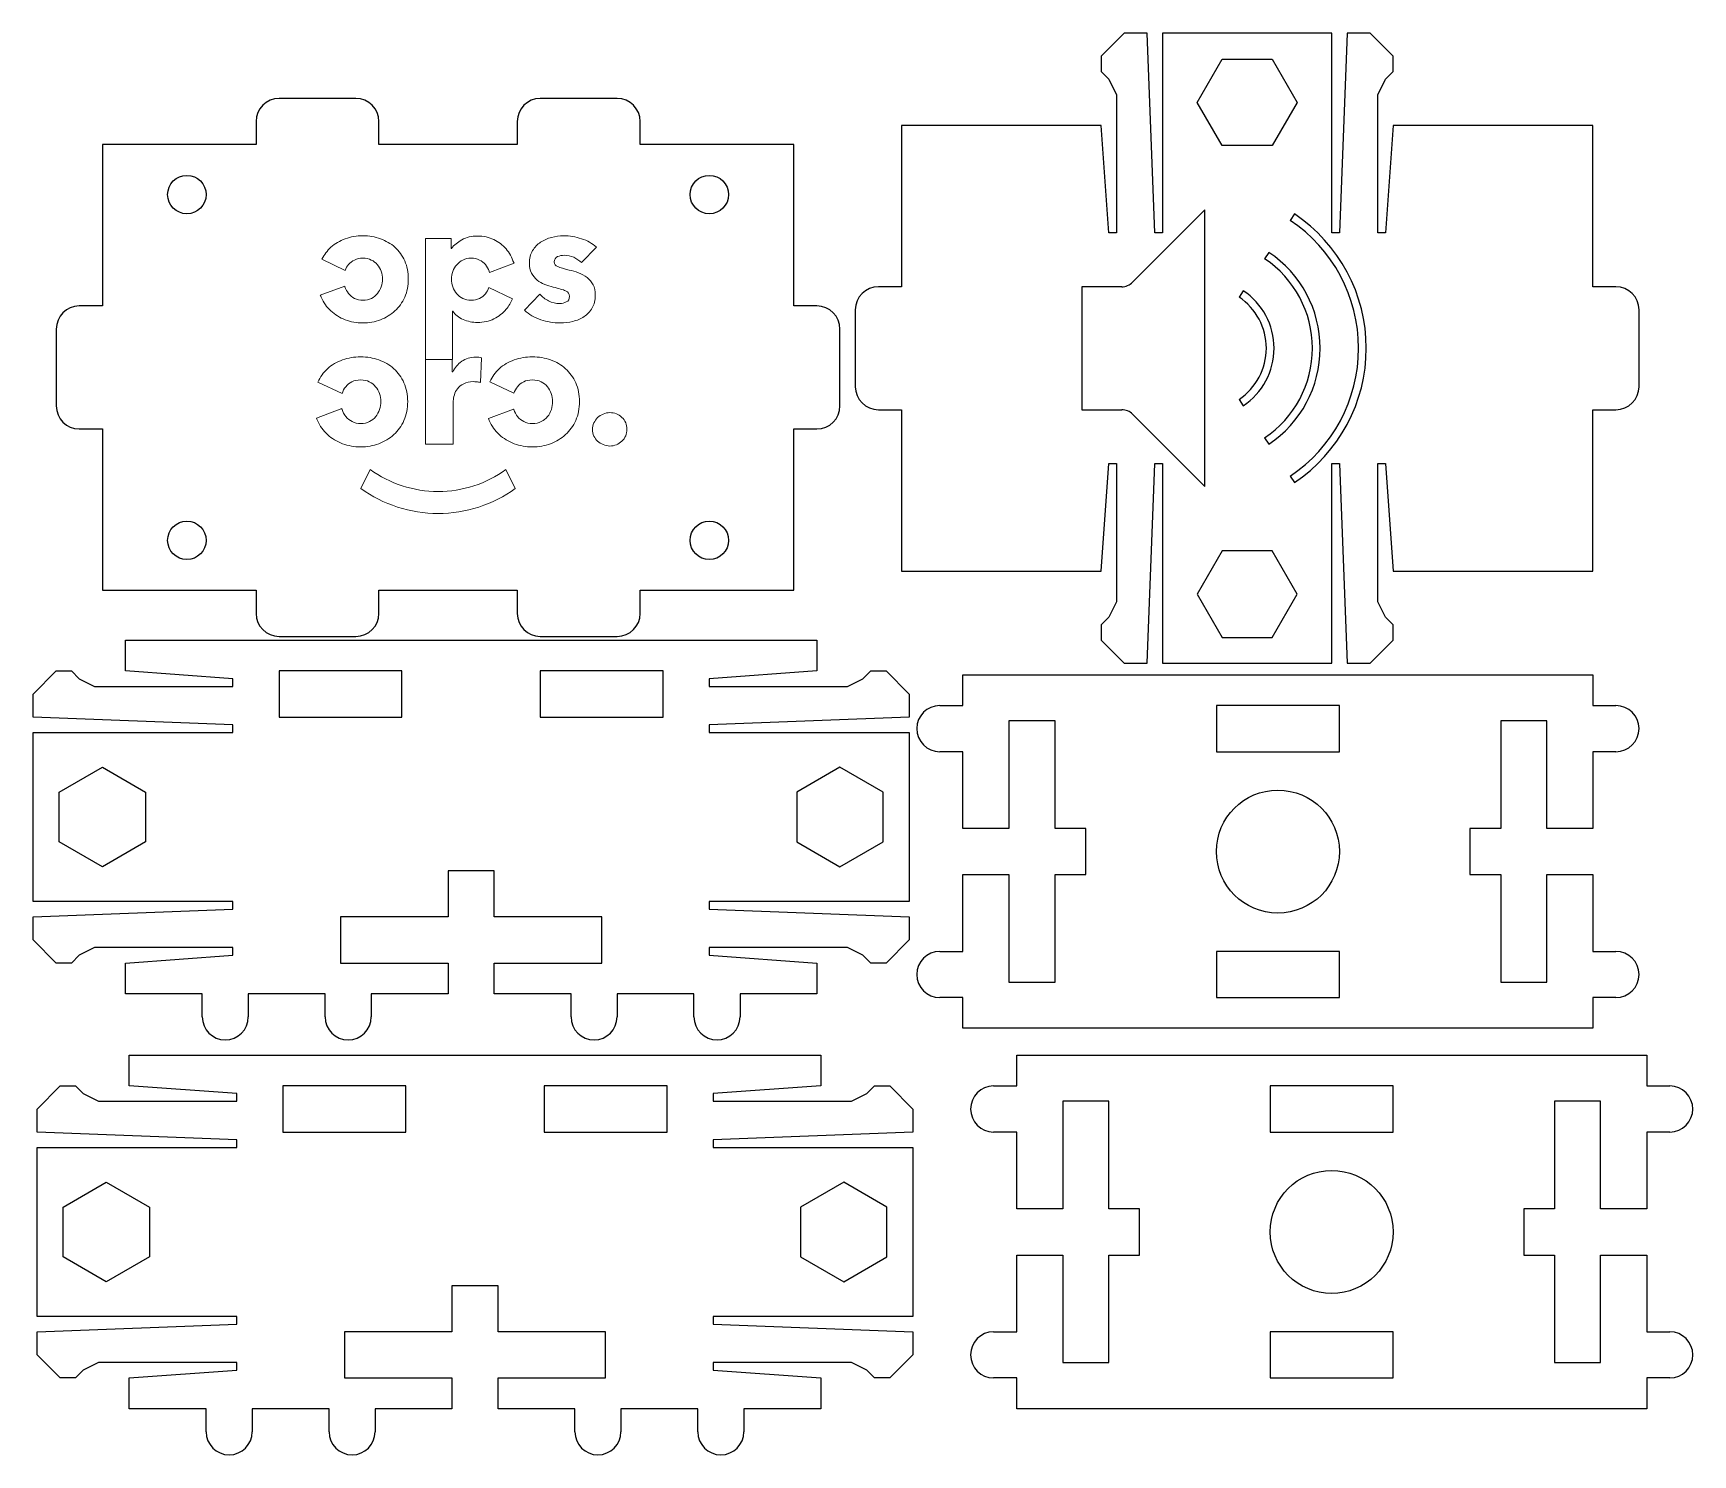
# Model space of a CAD drawing. Header units: millimetres. Extents: x 0 to 108, y 0 to 92.
import ezdxf

# ---------------------------------------------------------------- set-up
doc = ezdxf.new("R2010")
doc.units = ezdxf.units.MM
doc.header["$MEASUREMENT"] = 0
doc.layers.add('cut', color=1, linetype='Continuous', true_color=0xff0000)
doc.layers.add('etch', color=5, linetype='Continuous', true_color=0x0000ff)

msp = doc.modelspace()

# ---------------------------------------------------------------- linework, layer by layer
at = {"layer": 'cut'}
for p, q in [((71, 92.5), (69.5, 91)), ((72.5, 92.5), (71, 92.5)), ((73, 79.5), (72.5, 92.5)), ((84.5, 92.5), (73.5, 92.5)), ((73.5, 92.5), (73.5, 79.5)), ((84.5, 79.5), (84.5, 92.5)), ((85.5, 92.5), (85, 79.5)), ((87, 92.5), (85.5, 92.5)), ((88.5, 91), (87, 92.5)), ((69.5, 91), (69.5, 90)), ((75.75, 88), (77.38, 90.81)), ((77.38, 90.81), (80.62, 90.81)), ((80.62, 90.81), (82.25, 88)), ((88.5, 90), (88.5, 91)), ((69.5, 90), (70, 89.5)), ((88, 89.5), (88.5, 90)), ((70, 89.5), (70.5, 88.5)), ((87.5, 88.5), (88, 89.5)), ((21, 88.25), (16, 88.25)), ((38, 88.25), (33, 88.25)), ((70.5, 88.5), (70.5, 79.5)), ((77.38, 85.19), (75.75, 88)), ((82.25, 88), (80.62, 85.19)), ((87.5, 79.5), (87.5, 88.5)), ((14.5, 86.75), (14.5, 85.25)), ((22.5, 85.25), (22.5, 86.75)), ((31.5, 86.75), (31.5, 85.25)), ((39.5, 85.25), (39.5, 86.75)), ((67.5, 86.5), (56.5, 86.5)), ((56.5, 86.5), (56.5, 76)), ((69.5, 86.5), (67.5, 86.5)), ((70, 79.5), (69.5, 86.5)), ((88.5, 86.5), (88, 79.5)), ((90.5, 86.5), (88.5, 86.5)), ((101.5, 86.5), (90.5, 86.5)), ((101.5, 76), (101.5, 86.5)), ((14.5, 85.25), (4.5, 85.25)), ((31.5, 85.25), (22.5, 85.25)), ((49.5, 85.25), (39.5, 85.25)), ((49.5, 74.75), (49.5, 85.25)), ((80.62, 85.19), (77.38, 85.19)), ((70.5, 79.5), (70, 79.5)), ((73.5, 79.5), (73, 79.5)), ((85, 79.5), (84.5, 79.5)), ((88, 79.5), (87.5, 79.5)), ((56.5, 76), (55, 76)), ((103, 76), (101.5, 76)), ((4.5, 74.75), (3, 74.75)), ((51, 74.75), (49.5, 74.75)), ((53.5, 74.5), (53.5, 69.5)), ((104.5, 69.5), (104.5, 74.5)), ((1.5, 73.25), (1.5, 68.25)), ((52.5, 68.25), (52.5, 73.25)), ((55, 68), (56.5, 68)), ((56.5, 68), (56.5, 67)), ((56.5, 67), (56.5, 57.5)), ((101.5, 67), (101.5, 68)), ((101.5, 68), (103, 68)), ((101.5, 57.5), (101.5, 67)), ((3, 66.75), (4.5, 66.75)), ((4.5, 66.75), (4.5, 56.25)), ((49.5, 56.25), (49.5, 66.75)), ((49.5, 66.75), (51, 66.75)), ((69.5, 57.5), (70, 64.5)), ((70, 64.5), (70.5, 64.5)), ((70.5, 64.5), (70.5, 55.5)), ((72.5, 51.5), (73, 64.5)), ((73, 64.5), (73.5, 64.5)), ((73.5, 64.5), (73.5, 51.5)), ((84.5, 51.5), (84.5, 64.5)), ((84.5, 64.5), (85, 64.5)), ((85, 64.5), (85.5, 51.5)), ((87.5, 55.5), (87.5, 64.5)), ((87.5, 64.5), (88, 64.5)), ((88, 64.5), (88.5, 57.5)), ((77.38, 58.81), (75.75, 56)), ((80.62, 58.81), (77.38, 58.81)), ((82.25, 56), (80.62, 58.81)), ((56.5, 57.5), (67.5, 57.5)), ((67.5, 57.5), (69.5, 57.5)), ((88.5, 57.5), (90.5, 57.5)), ((90.5, 57.5), (101.5, 57.5)), ((4.5, 56.25), (14.5, 56.25)), ((14.5, 56.25), (14.5, 54.75)), ((22.5, 54.75), (22.5, 56.25)), ((22.5, 56.25), (31.5, 56.25)), ((31.5, 56.25), (31.5, 54.75)), ((39.5, 54.75), (39.5, 56.25)), ((39.5, 56.25), (49.5, 56.25)), ((70.5, 55.5), (70, 54.5)), ((75.75, 56), (77.38, 53.19)), ((80.62, 53.19), (82.25, 56)), ((88, 54.5), (87.5, 55.5)), ((70, 54.5), (69.5, 54)), ((69.5, 54), (69.5, 53)), ((88.5, 54), (88, 54.5)), ((88.5, 53), (88.5, 54)), ((6, 51), (6, 53)), ((6, 53), (51, 53)), ((16, 53.25), (21, 53.25)), ((33, 53.25), (38, 53.25)), ((51, 53), (51, 51)), ((69.5, 53), (71, 51.5)), ((77.38, 53.19), (80.62, 53.19)), ((87, 51.5), (88.5, 53)), ((0, 49.5), (1.5, 51)), ((1.5, 51), (2.5, 51)), ((2.5, 51), (3, 50.5)), ((13, 50.5), (6, 51)), ((24, 51), (16, 51)), ((16, 51), (16, 48)), ((24, 48), (24, 51)), ((41, 51), (33, 51)), ((33, 51), (33, 48)), ((41, 48), (41, 51)), ((51, 51), (44, 50.5)), ((54, 50.5), (54.5, 51)), ((54.5, 51), (55.5, 51)), ((55.5, 51), (57, 49.5)), ((71, 51.5), (72.5, 51.5)), ((73.5, 51.5), (84.5, 51.5)), ((85.5, 51.5), (87, 51.5)), ((3, 50.5), (4, 50)), ((4, 50), (13, 50)), ((13, 50), (13, 50.5)), ((44, 50.5), (44, 50)), ((44, 50), (53, 50)), ((53, 50), (54, 50.5)), ((60.5, 48.75), (60.5, 50.75)), ((60.5, 50.75), (66.5, 50.75)), ((66.5, 50.75), (95.5, 50.75)), ((95.5, 50.75), (101.5, 50.75)), ((101.5, 50.75), (101.5, 48.75)), ((0, 48), (0, 49.5)), ((57, 49.5), (57, 48)), ((59, 48.75), (60.5, 48.75)), ((77, 48.75), (77, 45.75)), ((85, 48.75), (77, 48.75)), ((85, 45.75), (85, 48.75)), ((101.5, 48.75), (103, 48.75)), ((13, 47.5), (0, 48)), ((16, 48), (24, 48)), ((33, 48), (41, 48)), ((57, 48), (44, 47.5)), ((66.5, 47.75), (63.5, 47.75)), ((63.5, 47.75), (63.5, 40.75)), ((66.5, 40.75), (66.5, 47.75)), ((98.5, 47.75), (95.5, 47.75)), ((95.5, 47.75), (95.5, 40.75)), ((98.5, 40.75), (98.5, 47.75)), ((0, 36), (0, 47)), ((0, 47), (13, 47)), ((13, 47), (13, 47.5)), ((44, 47.5), (44, 47)), ((44, 47), (57, 47)), ((57, 47), (57, 36)), ((60.5, 45.75), (59, 45.75)), ((60.5, 40.75), (60.5, 45.75)), ((77, 45.75), (85, 45.75)), ((103, 45.75), (101.5, 45.75)), ((101.5, 45.75), (101.5, 40.75)), ((1.69, 43.12), (4.5, 44.75)), ((4.5, 44.75), (7.31, 43.12)), ((52.5, 44.75), (49.69, 43.12)), ((55.31, 43.12), (52.5, 44.75)), ((1.69, 39.88), (1.69, 43.12)), ((7.31, 43.12), (7.31, 39.88)), ((49.69, 43.12), (49.69, 39.88)), ((55.31, 39.88), (55.31, 43.12)), ((63.5, 40.75), (60.5, 40.75)), ((68.5, 40.75), (66.5, 40.75)), ((68.5, 37.75), (68.5, 40.75)), ((95.5, 40.75), (93.5, 40.75)), ((93.5, 40.75), (93.5, 37.75)), ((101.5, 40.75), (98.5, 40.75)), ((4.5, 38.25), (1.69, 39.88)), ((7.31, 39.88), (4.5, 38.25)), ((49.69, 39.88), (52.5, 38.25)), ((52.5, 38.25), (55.31, 39.88)), ((30, 38), (27, 38)), ((27, 38), (27, 35)), ((30, 35), (30, 38)), ((60.5, 32.75), (60.5, 37.75)), ((60.5, 37.75), (60.5, 37.75)), ((60.5, 37.75), (63.5, 37.75)), ((63.5, 37.75), (63.5, 30.75)), ((66.5, 30.75), (66.5, 37.75)), ((66.5, 37.75), (68.5, 37.75)), ((93.5, 37.75), (95.5, 37.75)), ((95.5, 37.75), (95.5, 30.75)), ((98.5, 30.75), (98.5, 37.75)), ((98.5, 37.75), (101.5, 37.75)), ((101.5, 37.75), (101.5, 32.75)), ((13, 36), (0, 36)), ((13, 35.5), (13, 36)), ((57, 36), (44, 36)), ((44, 36), (44, 35.5)), ((0, 35), (13, 35.5)), ((0, 33.5), (0, 35)), ((27, 35), (20, 35)), ((20, 35), (20, 32)), ((37, 35), (30, 35)), ((37, 32), (37, 35)), ((44, 35.5), (57, 35)), ((57, 35), (57, 33.5)), ((1.5, 32), (0, 33.5)), ((57, 33.5), (55.5, 32)), ((3, 32.5), (2.5, 32)), ((4, 33), (3, 32.5)), ((13, 33), (4, 33)), ((6, 32), (13, 32.5)), ((13, 32.5), (13, 33)), ((53, 33), (44, 33)), ((44, 33), (44, 32.5)), ((44, 32.5), (51, 32)), ((54, 32.5), (53, 33)), ((54.5, 32), (54, 32.5)), ((59, 32.75), (60.5, 32.75)), ((77, 32.75), (77, 29.75)), ((85, 32.75), (77, 32.75)), ((85, 29.75), (85, 32.75)), ((101.5, 32.75), (103, 32.75)), ((2.5, 32), (1.5, 32)), ((6, 30), (6, 32)), ((20, 32), (27, 32)), ((27, 32), (27, 30)), ((30, 30), (30, 32)), ((30, 32), (37, 32)), ((51, 32), (51, 30)), ((55.5, 32), (54.5, 32)), ((63.5, 30.75), (66.5, 30.75)), ((95.5, 30.75), (98.5, 30.75)), ((11, 30), (6, 30)), ((11, 28.5), (11, 30)), ((19, 30), (14, 30)), ((14, 30), (14, 28.5)), ((19, 28.5), (19, 30)), ((27, 30), (22, 30)), ((22, 30), (22, 28.5)), ((35, 30), (30, 30)), ((35, 28.5), (35, 30)), ((43, 30), (38, 30)), ((38, 30), (38, 28.5)), ((43, 28.5), (43, 30)), ((51, 30), (46, 30)), ((46, 30), (46, 28.5)), ((60.5, 29.75), (59, 29.75)), ((60.5, 27.75), (60.5, 29.75)), ((77, 29.75), (85, 29.75)), ((103, 29.75), (101.5, 29.75)), ((101.5, 29.75), (101.5, 27.75)), ((101.5, 27.75), (60.5, 27.75)), ((6.25, 24), (6.25, 26)), ((6.25, 26), (51.25, 26)), ((51.25, 26), (51.25, 24)), ((64, 24), (64, 26)), ((64, 26), (70, 26)), ((70, 26), (99, 26)), ((99, 26), (105, 26)), ((105, 26), (105, 24)), ((0.25, 22.5), (1.75, 24)), ((1.75, 24), (2.75, 24)), ((2.75, 24), (3.25, 23.5)), ((13.25, 23.5), (6.25, 24)), ((24.25, 24), (16.25, 24)), ((16.25, 24), (16.25, 21)), ((24.25, 21), (24.25, 24)), ((41.25, 24), (33.25, 24)), ((33.25, 24), (33.25, 21)), ((41.25, 21), (41.25, 24)), ((51.25, 24), (44.25, 23.5)), ((54.25, 23.5), (54.75, 24)), ((54.75, 24), (55.75, 24)), ((55.75, 24), (57.25, 22.5)), ((62.5, 24), (64, 24)), ((80.5, 24), (80.5, 21)), ((88.5, 24), (80.5, 24)), ((88.5, 21), (88.5, 24)), ((105, 24), (106.5, 24)), ((3.25, 23.5), (4.25, 23)), ((4.25, 23), (13.25, 23)), ((13.25, 23), (13.25, 23.5)), ((44.25, 23.5), (44.25, 23)), ((44.25, 23), (53.25, 23)), ((53.25, 23), (54.25, 23.5)), ((70, 23), (67, 23)), ((67, 23), (67, 16)), ((70, 16), (70, 23)), ((102, 23), (99, 23)), ((99, 23), (99, 16)), ((102, 16), (102, 23)), ((0.25, 21), (0.25, 22.5)), ((57.25, 22.5), (57.25, 21)), ((13.25, 20.5), (0.25, 21)), ((16.25, 21), (24.25, 21)), ((33.25, 21), (41.25, 21)), ((57.25, 21), (44.25, 20.5)), ((64, 21), (62.5, 21)), ((64, 16), (64, 21)), ((80.5, 21), (88.5, 21)), ((106.5, 21), (105, 21)), ((105, 21), (105, 16)), ((0.25, 9), (0.25, 20)), ((0.25, 20), (13.25, 20)), ((13.25, 20), (13.25, 20.5)), ((44.25, 20.5), (44.25, 20)), ((44.25, 20), (57.25, 20)), ((57.25, 20), (57.25, 9)), ((1.94, 16.12), (4.75, 17.75)), ((4.75, 17.75), (7.56, 16.12)), ((52.75, 17.75), (49.94, 16.12)), ((55.56, 16.12), (52.75, 17.75)), ((1.94, 12.88), (1.94, 16.12)), ((7.56, 16.12), (7.56, 12.88)), ((49.94, 16.12), (49.94, 12.88)), ((55.56, 12.88), (55.56, 16.12)), ((67, 16), (64, 16)), ((72, 16), (70, 16)), ((72, 13), (72, 16)), ((99, 16), (97, 16)), ((97, 16), (97, 13)), ((105, 16), (102, 16)), ((64, 8), (64, 13)), ((64, 13), (64, 13)), ((64, 13), (67, 13)), ((67, 13), (67, 6)), ((70, 6), (70, 13)), ((70, 13), (72, 13)), ((97, 13), (99, 13)), ((99, 13), (99, 6)), ((102, 6), (102, 13)), ((102, 13), (105, 13)), ((105, 13), (105, 8)), ((4.75, 11.25), (1.94, 12.88)), ((7.56, 12.88), (4.75, 11.25)), ((49.94, 12.88), (52.75, 11.25)), ((52.75, 11.25), (55.56, 12.88)), ((30.25, 11), (27.25, 11)), ((27.25, 11), (27.25, 8)), ((30.25, 8), (30.25, 11)), ((13.25, 9), (0.25, 9)), ((13.25, 8.5), (13.25, 9)), ((57.25, 9), (44.25, 9)), ((44.25, 9), (44.25, 8.5)), ((0.25, 8), (13.25, 8.5)), ((0.25, 6.5), (0.25, 8)), ((27.25, 8), (20.25, 8)), ((20.25, 8), (20.25, 5)), ((37.25, 8), (30.25, 8)), ((37.25, 5), (37.25, 8)), ((44.25, 8.5), (57.25, 8)), ((57.25, 8), (57.25, 6.5)), ((62.5, 8), (64, 8)), ((80.5, 8), (80.5, 5)), ((88.5, 8), (80.5, 8)), ((88.5, 5), (88.5, 8)), ((105, 8), (106.5, 8)), ((1.75, 5), (0.25, 6.5)), ((57.25, 6.5), (55.75, 5)), ((3.25, 5.5), (2.75, 5)), ((4.25, 6), (3.25, 5.5)), ((13.25, 6), (4.25, 6)), ((6.25, 5), (13.25, 5.5)), ((13.25, 5.5), (13.25, 6)), ((53.25, 6), (44.25, 6)), ((44.25, 6), (44.25, 5.5)), ((44.25, 5.5), (51.25, 5)), ((54.25, 5.5), (53.25, 6)), ((54.75, 5), (54.25, 5.5)), ((67, 6), (70, 6)), ((99, 6), (102, 6)), ((2.75, 5), (1.75, 5)), ((6.25, 3), (6.25, 5)), ((20.25, 5), (27.25, 5)), ((27.25, 5), (27.25, 3)), ((30.25, 3), (30.25, 5)), ((30.25, 5), (37.25, 5)), ((51.25, 5), (51.25, 3)), ((55.75, 5), (54.75, 5)), ((64, 5), (62.5, 5)), ((64, 3), (64, 5)), ((80.5, 5), (88.5, 5)), ((106.5, 5), (105, 5)), ((105, 5), (105, 3)), ((11.25, 3), (6.25, 3)), ((11.25, 1.5), (11.25, 3)), ((19.25, 3), (14.25, 3)), ((14.25, 3), (14.25, 1.5)), ((19.25, 1.5), (19.25, 3)), ((27.25, 3), (22.25, 3)), ((22.25, 3), (22.25, 1.5)), ((35.25, 3), (30.25, 3)), ((35.25, 1.5), (35.25, 3)), ((43.25, 3), (38.25, 3)), ((38.25, 3), (38.25, 1.5)), ((43.25, 1.5), (43.25, 3)), ((51.25, 3), (46.25, 3)), ((46.25, 3), (46.25, 1.5)), ((105, 3), (64, 3))]:
    msp.add_line(p, q, dxfattribs=at)
at = {"layer": 'cut', "lineweight": 0}
for p, q in [((25.52, 71.26), (25.52, 79.15)), ((25.52, 79.15), (27.19, 79.15)), ((27.19, 79.15), (27.19, 78.5)), ((20.3, 77.07), (18.79, 77.79)), ((27.19, 78.5), (27.22, 78.5)), ((36.65, 78.57), (35.68, 77.57)), ((31.29, 77.53), (29.69, 76.94)), ((18.68, 75.46), (20.27, 76.05)), ((29.65, 75.95), (31.2, 75.22)), ((31.98, 74.47), (32.97, 75.51)), ((27.3, 74.41), (27.28, 74.41)), ((27.28, 74.41), (27.28, 71.26)), ((29.18, 71.38), (29.1, 69.77)), ((27.28, 71.26), (25.52, 71.26)), ((25.52, 65.75), (25.52, 71.26)), ((25.52, 71.26), (27.27, 71.26)), ((27.27, 71.26), (27.27, 70.46)), ((27.27, 70.46), (27.3, 70.46)), ((20.1, 69.05), (18.52, 69.79)), ((31.28, 69.08), (29.71, 69.82)), ((18.44, 67.46), (20.08, 68.07)), ((27.34, 68.58), (27.34, 65.75)), ((29.62, 67.44), (31.26, 68.04)), ((27.34, 65.75), (25.52, 65.75)), ((21.32, 62.87), (21.93, 64.11)), ((30.76, 64.11), (31.37, 62.87))]:
    msp.add_line(p, q, dxfattribs=at)
at = {"layer": 'cut'}
msp.add_lwpolyline([(4.5, 85.25), (4.5, 74.75)], dxfattribs=at)
for centre, radius in [((10, 82), 1.25), ((44, 82), 1.25), ((10, 59.5), 1.25), ((44, 59.5), 1.25), ((81, 39.25), 4), ((84.5, 14.5), 4)]:
    msp.add_circle(centre, radius, dxfattribs=at)
for centre, start, end in [((16, 86.75), 90, 180), ((21, 86.75), 0, 90), ((33, 86.75), 90, 180), ((38, 86.75), 0, 90), ((55, 74.5), 90, 180), ((103, 74.5), 0, 90), ((3, 73.25), 90, 180), ((51, 73.25), 0, 90), ((55, 69.5), 180, 270), ((103, 69.5), 270, 0), ((3, 68.25), 180, 270), ((51, 68.25), 270, 0), ((16, 54.75), 180, 270), ((21, 54.75), 270, 0), ((33, 54.75), 180, 270), ((38, 54.75), 270, 0), ((59, 47.25), 90, 180), ((103, 47.25), 0, 90), ((59, 47.25), 180, 270), ((103, 47.25), 270, 0), ((59, 31.25), 90, 180), ((103, 31.25), 0, 90), ((59, 31.25), 180, 270), ((103, 31.25), 270, 0), ((12.5, 28.5), 180, 270), ((12.5, 28.5), 270, 0), ((20.5, 28.5), 180, 270), ((20.5, 28.5), 270, 0), ((36.5, 28.5), 180, 270), ((36.5, 28.5), 270, 0), ((44.5, 28.5), 180, 270), ((44.5, 28.5), 270, 0), ((62.5, 22.5), 90, 180), ((106.5, 22.5), 0, 90), ((62.5, 22.5), 180, 270), ((106.5, 22.5), 270, 0), ((62.5, 6.5), 90, 180), ((106.5, 6.5), 0, 90), ((62.5, 6.5), 180, 270), ((106.5, 6.5), 270, 0), ((12.75, 1.5), 180, 270), ((12.75, 1.5), 270, 0), ((20.75, 1.5), 180, 270), ((20.75, 1.5), 270, 0), ((36.75, 1.5), 180, 270), ((36.75, 1.5), 270, 0), ((44.75, 1.5), 180, 270), ((44.75, 1.5), 270, 0)]:
    msp.add_arc(centre, 1.5, start, end, dxfattribs=at)
at = {"layer": 'cut', "lineweight": 0}
for points in [[(19.37, 78.57), (19.64, 78.81), (19.95, 79), (20.31, 79.12)], [(20.31, 79.12), (20.67, 79.25), (21.05, 79.32), (21.45, 79.32)], [(21.45, 79.32), (21.86, 79.32), (22.24, 79.25), (22.6, 79.12)], [(22.6, 79.12), (22.95, 79), (23.27, 78.81), (23.54, 78.57)], [(27.22, 78.5), (27.39, 78.71), (27.61, 78.9), (27.9, 79.06)], [(27.9, 79.06), (28.19, 79.22), (28.53, 79.3), (28.92, 79.3)], [(28.92, 79.3), (29.31, 79.3), (29.66, 79.22), (29.97, 79.07)], [(29.97, 79.07), (30.29, 78.92), (30.55, 78.72), (30.77, 78.46)], [(32.5, 78.35), (32.63, 78.57), (32.81, 78.76), (33.02, 78.9)], [(33.02, 78.9), (33.23, 79.04), (33.47, 79.15), (33.73, 79.21)], [(33.73, 79.21), (33.99, 79.28), (34.25, 79.32), (34.51, 79.32)], [(34.51, 79.32), (34.91, 79.32), (35.3, 79.25), (35.68, 79.13)], [(35.68, 79.13), (36.06, 79), (36.38, 78.82), (36.65, 78.57)], [(18.79, 77.79), (18.94, 78.09), (19.13, 78.35), (19.37, 78.57)], [(21.45, 77.86), (21.25, 77.86), (21.06, 77.82), (20.91, 77.74)], [(22, 77.74), (21.84, 77.82), (21.66, 77.86), (21.45, 77.86)], [(23.54, 78.57), (23.81, 78.33), (24.02, 78.03), (24.18, 77.68)], [(28.5, 77.86), (28.3, 77.86), (28.12, 77.82), (27.96, 77.74)], [(29.04, 77.74), (28.89, 77.82), (28.71, 77.86), (28.5, 77.86)], [(30.77, 78.46), (30.99, 78.21), (31.15, 77.91), (31.27, 77.57)], [(32.29, 77.53), (32.29, 77.85), (32.36, 78.12), (32.5, 78.35)], [(34.12, 77.96), (33.98, 77.89), (33.91, 77.78), (33.91, 77.63)], [(34.57, 78.05), (34.41, 78.05), (34.26, 78.02), (34.12, 77.96)], [(35.18, 77.92), (34.99, 78.01), (34.78, 78.05), (34.57, 78.05)], [(35.68, 77.57), (35.54, 77.71), (35.37, 77.82), (35.18, 77.92)], [(20.52, 77.44), (20.43, 77.33), (20.36, 77.21), (20.3, 77.07)], [(20.91, 77.74), (20.75, 77.67), (20.62, 77.56), (20.52, 77.44)], [(22.39, 77.44), (22.29, 77.56), (22.16, 77.67), (22, 77.74)], [(22.64, 77.01), (22.58, 77.17), (22.5, 77.32), (22.39, 77.44)], [(22.73, 76.5), (22.73, 76.68), (22.7, 76.84), (22.64, 77.01)], [(24.18, 77.68), (24.34, 77.33), (24.41, 76.94), (24.41, 76.5)], [(27.31, 77), (27.25, 76.83), (27.22, 76.66), (27.22, 76.49)], [(27.56, 77.43), (27.45, 77.31), (27.37, 77.16), (27.31, 77)], [(27.96, 77.74), (27.81, 77.67), (27.67, 77.56), (27.56, 77.43)], [(29.43, 77.44), (29.33, 77.56), (29.2, 77.67), (29.04, 77.74)], [(29.67, 77.01), (29.62, 77.17), (29.54, 77.32), (29.43, 77.44)], [(29.69, 76.94), (29.68, 76.96), (29.68, 76.98), (29.67, 77.01)], [(31.27, 77.57), (31.28, 77.56), (31.28, 77.54), (31.29, 77.53)], [(32.43, 76.89), (32.34, 77.07), (32.29, 77.28), (32.29, 77.53)], [(32.79, 76.44), (32.64, 76.56), (32.53, 76.71), (32.43, 76.89)], [(33.91, 77.63), (33.91, 77.48), (33.98, 77.37), (34.14, 77.31)], [(34.14, 77.31), (34.29, 77.24), (34.54, 77.17), (34.88, 77.09)], [(34.88, 77.09), (35.08, 77.05), (35.28, 76.99), (35.49, 76.91)], [(35.49, 76.91), (35.69, 76.83), (35.87, 76.73), (36.04, 76.6)], [(20.27, 76.05), (20.27, 76.03), (20.28, 76.02), (20.28, 76)], [(20.28, 76), (20.34, 75.84), (20.42, 75.69), (20.52, 75.56)], [(22.4, 75.56), (22.51, 75.69), (22.59, 75.84), (22.65, 76)], [(22.65, 76), (22.7, 76.17), (22.73, 76.33), (22.73, 76.5)], [(24.41, 76.5), (24.41, 76.07), (24.34, 75.68), (24.18, 75.32)], [(27.22, 76.49), (27.22, 76.32), (27.25, 76.16), (27.31, 75.99)], [(27.31, 75.99), (27.37, 75.83), (27.45, 75.68), (27.56, 75.55)], [(29.43, 75.55), (29.53, 75.67), (29.6, 75.8), (29.65, 75.95)], [(33.29, 76.15), (33.1, 76.22), (32.94, 76.32), (32.79, 76.44)], [(33.84, 75.98), (33.66, 76.02), (33.47, 76.08), (33.29, 76.15)], [(34.65, 75.73), (34.47, 75.81), (34.21, 75.9), (33.84, 75.98)], [(34.9, 75.37), (34.9, 75.54), (34.82, 75.66), (34.65, 75.73)], [(36.04, 76.6), (36.2, 76.47), (36.33, 76.32), (36.43, 76.13)], [(36.43, 76.13), (36.53, 75.95), (36.58, 75.72), (36.58, 75.47)], [(18.74, 75.32), (18.72, 75.37), (18.7, 75.41), (18.68, 75.46)], [(19.37, 74.43), (19.11, 74.67), (18.89, 74.97), (18.74, 75.32)], [(20.52, 75.56), (20.63, 75.43), (20.76, 75.32), (20.92, 75.24)], [(20.92, 75.24), (21.08, 75.16), (21.26, 75.13), (21.46, 75.13)], [(21.46, 75.13), (21.67, 75.13), (21.85, 75.16), (22.01, 75.24)], [(22.01, 75.24), (22.17, 75.32), (22.3, 75.43), (22.4, 75.56)], [(24.18, 75.32), (24.02, 74.97), (23.81, 74.67), (23.54, 74.43)], [(27.56, 75.55), (27.67, 75.42), (27.81, 75.32), (27.96, 75.24)], [(27.96, 75.24), (28.12, 75.16), (28.3, 75.13), (28.5, 75.13)], [(28.5, 75.13), (28.71, 75.13), (28.89, 75.16), (29.04, 75.24)], [(29.04, 75.24), (29.2, 75.32), (29.33, 75.42), (29.43, 75.55)], [(30.78, 74.54), (30.56, 74.28), (30.3, 74.07), (29.98, 73.91)], [(31.2, 75.22), (31.09, 74.97), (30.95, 74.74), (30.78, 74.54)], [(32.97, 75.51), (33.12, 75.34), (33.32, 75.2), (33.54, 75.08)], [(33.54, 75.08), (33.77, 74.97), (34.01, 74.91), (34.27, 74.91)], [(34.27, 74.91), (34.41, 74.91), (34.56, 74.95), (34.69, 75.01)], [(34.69, 75.01), (34.83, 75.08), (34.9, 75.2), (34.9, 75.37)], [(36.38, 74.62), (36.24, 74.39), (36.07, 74.2), (35.85, 74.06)], [(36.58, 75.47), (36.58, 75.13), (36.51, 74.85), (36.38, 74.62)], [(20.31, 73.85), (19.95, 73.99), (19.64, 74.18), (19.37, 74.43)], [(21.45, 73.65), (21.05, 73.65), (20.67, 73.72), (20.31, 73.85)], [(22.6, 73.85), (22.24, 73.72), (21.86, 73.65), (21.45, 73.65)], [(23.54, 74.43), (23.27, 74.18), (22.95, 73.99), (22.6, 73.85)], [(27.98, 73.87), (27.69, 74), (27.46, 74.18), (27.3, 74.41)], [(28.91, 73.68), (28.59, 73.68), (28.28, 73.74), (27.98, 73.87)], [(29.98, 73.91), (29.67, 73.75), (29.31, 73.68), (28.91, 73.68)], [(33.03, 73.86), (32.61, 74), (32.26, 74.2), (31.98, 74.47)], [(34.3, 73.65), (33.87, 73.65), (33.44, 73.72), (33.03, 73.86)], [(35.12, 73.75), (34.85, 73.68), (34.57, 73.65), (34.3, 73.65)], [(35.85, 74.06), (35.63, 73.91), (35.39, 73.81), (35.12, 73.75)], [(20.13, 71.24), (20.5, 71.38), (20.9, 71.44), (21.31, 71.44)], [(21.31, 71.44), (21.73, 71.44), (22.12, 71.38), (22.49, 71.24)], [(27.89, 71.15), (28.15, 71.33), (28.45, 71.42), (28.79, 71.42)], [(28.79, 71.42), (28.86, 71.42), (28.93, 71.42), (29, 71.41)], [(29, 71.41), (29.07, 71.4), (29.13, 71.39), (29.18, 71.38)], [(31.31, 71.24), (31.68, 71.38), (32.07, 71.44), (32.48, 71.44)], [(32.48, 71.44), (32.91, 71.44), (33.3, 71.38), (33.67, 71.24)], [(18.52, 69.79), (18.68, 70.14), (18.89, 70.43), (19.16, 70.67)], [(19.16, 70.67), (19.43, 70.92), (19.76, 71.11), (20.13, 71.24)], [(22.49, 71.24), (22.86, 71.11), (23.19, 70.92), (23.47, 70.67)], [(23.47, 70.67), (23.75, 70.42), (23.97, 70.11), (24.13, 69.75)], [(27.3, 70.46), (27.43, 70.74), (27.63, 70.97), (27.89, 71.15)], [(29.71, 69.82), (29.87, 70.15), (30.07, 70.43), (30.33, 70.67)], [(30.33, 70.67), (30.61, 70.92), (30.93, 71.11), (31.31, 71.24)], [(33.67, 71.24), (34.04, 71.11), (34.36, 70.92), (34.64, 70.67)], [(34.64, 70.67), (34.92, 70.42), (35.14, 70.11), (35.31, 69.75)], [(20.34, 69.5), (20.23, 69.37), (20.15, 69.22), (20.1, 69.05)], [(20.74, 69.82), (20.58, 69.73), (20.45, 69.63), (20.34, 69.5)], [(21.31, 69.94), (21.09, 69.94), (20.91, 69.9), (20.74, 69.82)], [(21.87, 69.82), (21.71, 69.9), (21.52, 69.94), (21.31, 69.94)], [(22.28, 69.5), (22.17, 69.63), (22.04, 69.73), (21.87, 69.82)], [(22.54, 69.05), (22.48, 69.22), (22.39, 69.37), (22.28, 69.5)], [(24.13, 69.75), (24.29, 69.39), (24.37, 68.98), (24.37, 68.53)], [(27.62, 69.37), (27.52, 69.25), (27.45, 69.11), (27.41, 68.97)], [(28.02, 69.69), (27.85, 69.61), (27.72, 69.5), (27.62, 69.37)], [(28.63, 69.83), (28.39, 69.83), (28.19, 69.78), (28.02, 69.69)], [(28.86, 69.82), (28.78, 69.82), (28.71, 69.83), (28.63, 69.83)], [(29.1, 69.77), (29.02, 69.79), (28.94, 69.81), (28.86, 69.82)], [(31.52, 69.5), (31.41, 69.38), (31.34, 69.24), (31.28, 69.08)], [(31.92, 69.82), (31.76, 69.73), (31.62, 69.63), (31.52, 69.5)], [(32.48, 69.94), (32.27, 69.94), (32.08, 69.9), (31.92, 69.82)], [(33.05, 69.82), (32.89, 69.9), (32.7, 69.94), (32.48, 69.94)], [(33.46, 69.5), (33.35, 69.63), (33.21, 69.73), (33.05, 69.82)], [(33.71, 69.05), (33.65, 69.22), (33.57, 69.37), (33.46, 69.5)], [(35.31, 69.75), (35.47, 69.39), (35.55, 68.98), (35.55, 68.53)], [(20.08, 68.07), (20.09, 68.05), (20.09, 68.03), (20.1, 68.01)], [(20.1, 69.05), (20.1, 69.05), (20.1, 69.05), (20.1, 69.05)], [(22.63, 68.53), (22.63, 68.71), (22.6, 68.88), (22.54, 69.05)], [(22.54, 68.01), (22.6, 68.18), (22.63, 68.36), (22.63, 68.53)], [(24.37, 68.53), (24.37, 68.08), (24.29, 67.67), (24.13, 67.31)], [(27.41, 68.97), (27.36, 68.82), (27.34, 68.69), (27.34, 68.58)], [(31.26, 68.04), (31.27, 68.03), (31.27, 68.02), (31.27, 68.01)], [(33.8, 68.53), (33.8, 68.71), (33.77, 68.88), (33.71, 69.05)], [(33.72, 68.01), (33.77, 68.18), (33.8, 68.36), (33.8, 68.53)], [(35.55, 68.53), (35.55, 68.08), (35.47, 67.67), (35.31, 67.31)], [(18.5, 67.31), (18.48, 67.36), (18.45, 67.41), (18.44, 67.46)], [(19.16, 66.38), (18.88, 66.63), (18.66, 66.94), (18.5, 67.31)], [(20.1, 68.01), (20.15, 67.84), (20.24, 67.69), (20.35, 67.55)], [(20.35, 67.55), (20.46, 67.42), (20.59, 67.31), (20.76, 67.23)], [(20.76, 67.23), (20.92, 67.15), (21.11, 67.1), (21.32, 67.1)], [(21.32, 67.1), (21.53, 67.1), (21.72, 67.15), (21.88, 67.23)], [(21.88, 67.23), (22.05, 67.31), (22.18, 67.42), (22.29, 67.55)], [(22.29, 67.55), (22.4, 67.69), (22.49, 67.84), (22.54, 68.01)], [(24.13, 67.31), (23.97, 66.94), (23.75, 66.63), (23.47, 66.38)], [(29.67, 67.31), (29.66, 67.35), (29.64, 67.4), (29.62, 67.44)], [(30.33, 66.38), (30.06, 66.63), (29.84, 66.94), (29.67, 67.31)], [(31.27, 68.01), (31.33, 67.84), (31.41, 67.69), (31.52, 67.55)], [(31.52, 67.55), (31.63, 67.42), (31.77, 67.31), (31.93, 67.23)], [(31.93, 67.23), (32.09, 67.15), (32.28, 67.1), (32.5, 67.1)], [(32.5, 67.1), (32.71, 67.1), (32.9, 67.15), (33.06, 67.23)], [(33.06, 67.23), (33.22, 67.31), (33.36, 67.42), (33.47, 67.55)], [(33.47, 67.55), (33.58, 67.69), (33.66, 67.84), (33.72, 68.01)], [(35.31, 67.31), (35.14, 66.94), (34.92, 66.63), (34.64, 66.38)], [(36.4, 66.72), (36.4, 66.87), (36.43, 67.01), (36.49, 67.14)], [(36.49, 67.14), (36.55, 67.27), (36.63, 67.39), (36.73, 67.49)], [(36.73, 67.49), (36.84, 67.59), (36.96, 67.67), (37.09, 67.72)], [(37.09, 67.72), (37.23, 67.78), (37.38, 67.81), (37.53, 67.81)], [(37.53, 67.81), (37.83, 67.81), (38.09, 67.71), (38.31, 67.5)], [(38.31, 67.5), (38.53, 67.3), (38.64, 67.04), (38.64, 66.73)], [(20.13, 65.79), (19.76, 65.93), (19.43, 66.13), (19.16, 66.38)], [(23.47, 66.38), (23.19, 66.13), (22.86, 65.93), (22.49, 65.79)], [(31.31, 65.79), (30.93, 65.93), (30.61, 66.13), (30.33, 66.38)], [(34.64, 66.38), (34.36, 66.13), (34.04, 65.93), (33.67, 65.79)], [(36.49, 66.29), (36.43, 66.42), (36.4, 66.56), (36.4, 66.72)], [(36.73, 65.95), (36.63, 66.05), (36.55, 66.16), (36.49, 66.29)], [(37.09, 65.73), (36.96, 65.78), (36.84, 65.86), (36.73, 65.95)], [(38.31, 65.95), (38.09, 65.75), (37.83, 65.64), (37.53, 65.64)], [(38.64, 66.73), (38.64, 66.42), (38.53, 66.16), (38.31, 65.95)], [(21.31, 65.58), (20.9, 65.58), (20.5, 65.65), (20.13, 65.79)], [(22.49, 65.79), (22.12, 65.65), (21.73, 65.58), (21.31, 65.58)], [(32.48, 65.58), (32.07, 65.58), (31.68, 65.65), (31.31, 65.79)], [(33.67, 65.79), (33.3, 65.65), (32.91, 65.58), (32.48, 65.58)], [(37.53, 65.64), (37.38, 65.64), (37.23, 65.67), (37.09, 65.73)], [(21.93, 64.11), (22.57, 63.65), (23.27, 63.29), (24.02, 63.05)], [(28.68, 63.05), (29.43, 63.29), (30.12, 63.65), (30.76, 64.11)], [(23.7, 61.67), (22.84, 61.95), (22.05, 62.35), (21.32, 62.87)], [(24.02, 63.05), (24.77, 62.8), (25.54, 62.68), (26.35, 62.68)], [(26.35, 62.68), (27.15, 62.68), (27.93, 62.8), (28.68, 63.05)], [(31.37, 62.87), (30.65, 62.35), (29.86, 61.95), (29, 61.67)], [(26.35, 61.25), (25.44, 61.25), (24.56, 61.39), (23.7, 61.67)], [(29, 61.67), (28.14, 61.39), (27.26, 61.25), (26.35, 61.25)]]:
    msp.add_open_spline(points, degree=3, dxfattribs=at)
at = {"layer": 'etch'}
for p, q in [((76.25, 81), (71.54, 76.29)), ((76.25, 63), (76.25, 81)), ((82.07, 80.74), (81.8, 80.32)), ((80.41, 78.24), (80.13, 77.82)), ((70.84, 76), (68.25, 76)), ((68.25, 76), (68.25, 68)), ((78.75, 75.74), (78.47, 75.33)), ((78.47, 68.67), (78.75, 68.26)), ((68.25, 68), (70.84, 68)), ((71.54, 67.71), (76.25, 63)), ((80.13, 66.18), (80.41, 65.76)), ((81.8, 63.68), (82.07, 63.26))]:
    msp.add_line(p, q, dxfattribs=at)
for centre, radius, start, end in [((76.25, 72), 10, 303.6901, 56.3099), ((76.25, 72), 10.5, 303.6901, 56.3099), ((76.25, 72), 7, 303.6901, 56.3099), ((76.25, 72), 7.5, 303.6901, 56.3099), ((70.84, 77), 1, 270, 315), ((76.25, 72), 4.5, 303.6901, 56.3099), ((76.25, 72), 4, 303.6901, 56.3099), ((70.84, 67), 1, 45, 90)]:
    msp.add_arc(centre, radius, start, end, dxfattribs=at)

doc.saveas('drawing.dxf')
